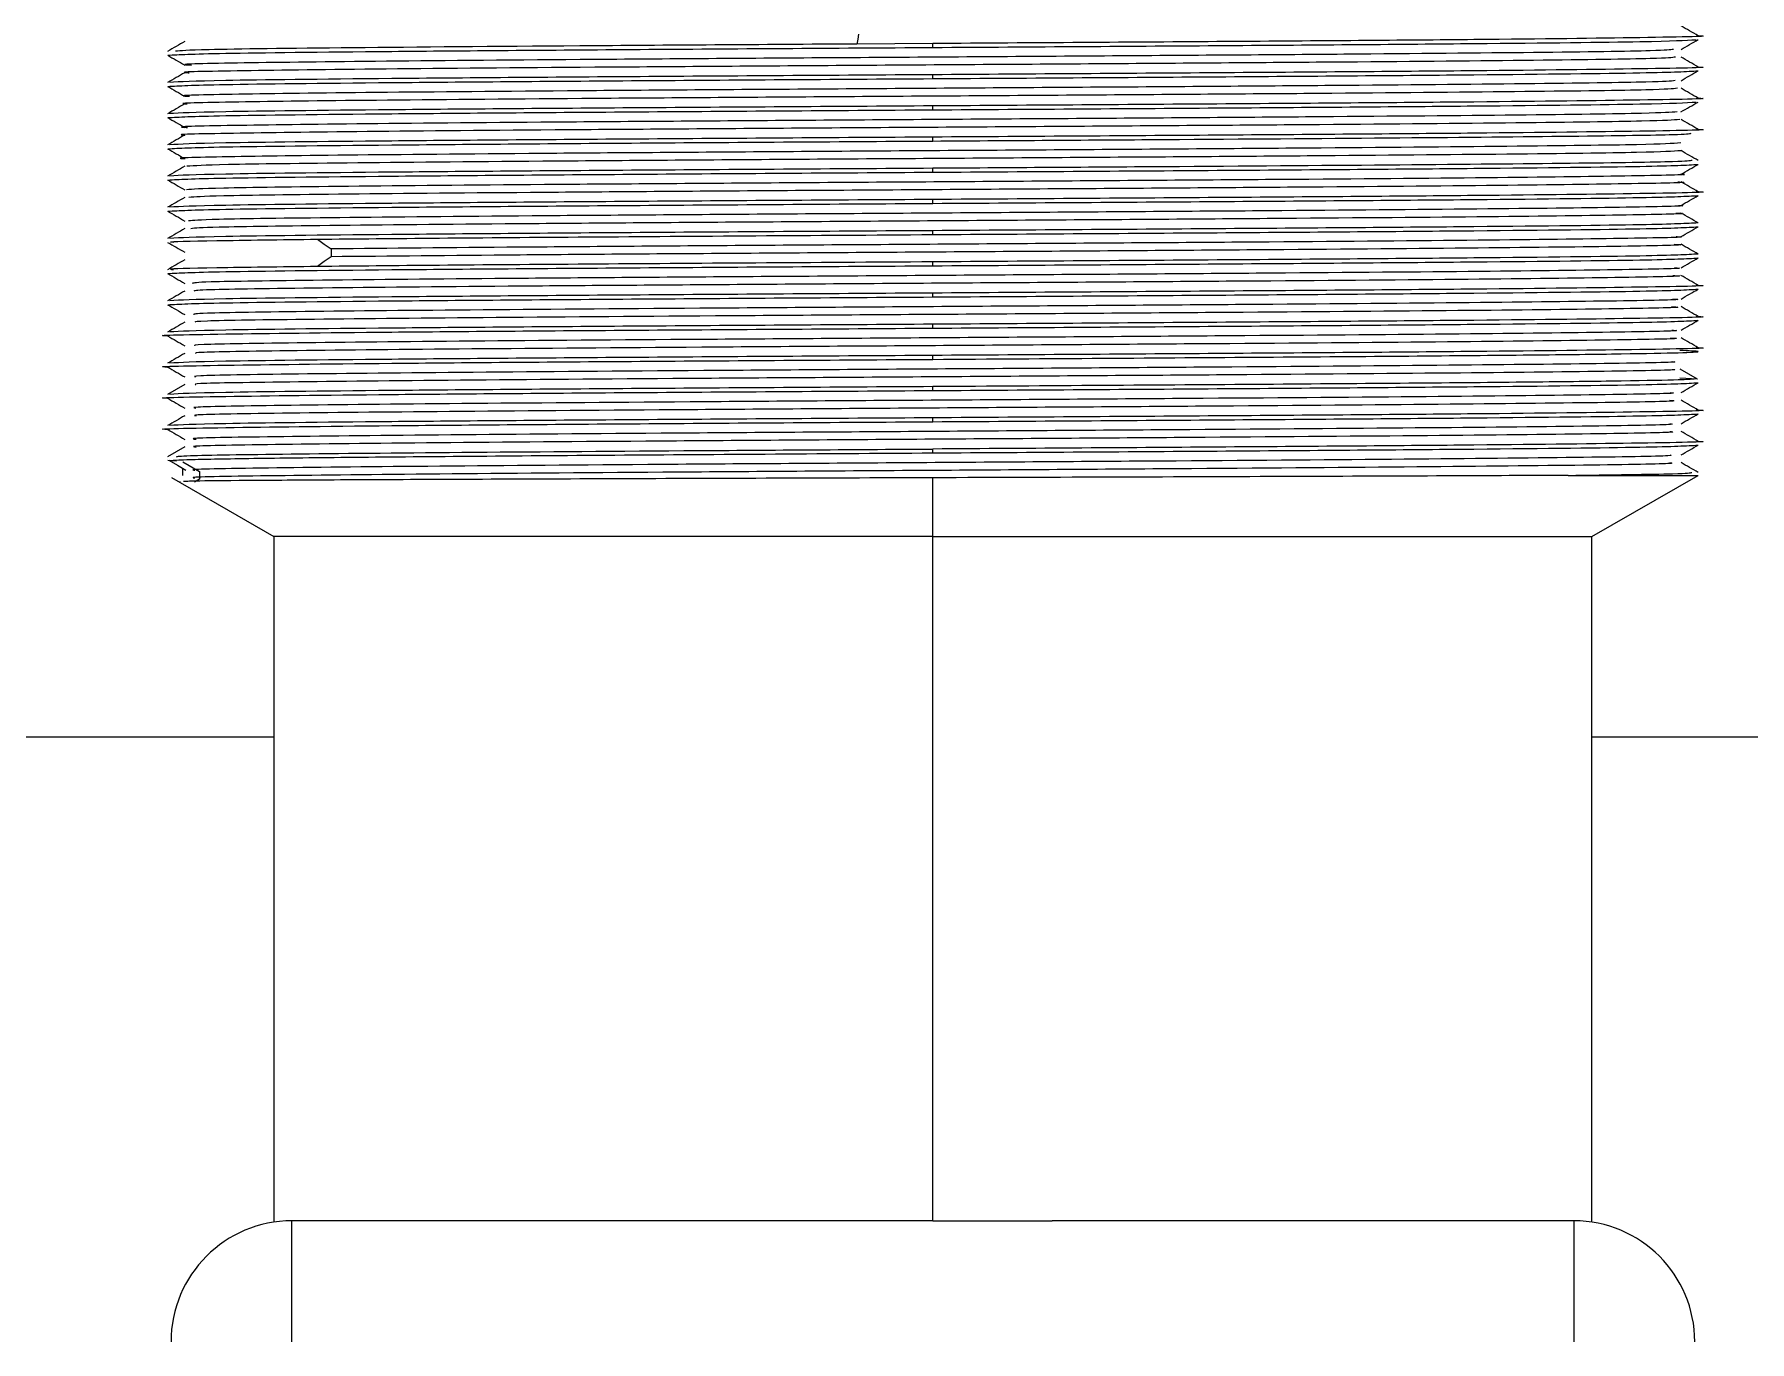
# Model space of a CAD drawing. Header units: millimetres. Extents: x 101 to 291, y 114 to 180.
# Drawn here: x 121.17 to 128.26, y 171.7 to 177.11 of the extents above; entities that cross this region are included whole.
import ezdxf

# ---------------------------------------------------------------- set-up
doc = ezdxf.new("R2010")
doc.units = ezdxf.units.MM

msp = doc.modelspace()

# ---------------------------------------------------------------- linework, layer by layer
at = {"color": 7, "linetype": 'Continuous', "lineweight": 25}
for p, q in [((124.8836, 177.069), (124.5696, 177.067)), ((124.8836, 177.0529), (124.8836, 177.069)), ((124.8836, 176.9239), (124.8836, 176.94)), ((124.8836, 176.7949), (124.8836, 176.811)), ((124.8836, 176.6659), (124.8836, 176.682)), ((124.8836, 176.5369), (124.8836, 176.553)), ((124.8836, 176.4079), (124.8836, 176.424)), ((124.8836, 176.2789), (124.8836, 176.295)), ((122.3953, 176.2194), (122.3953, 176.1871)), ((124.8836, 176.1499), (124.8836, 176.166)), ((124.8836, 176.0209), (124.8836, 176.037)), ((124.8836, 175.8919), (124.8836, 175.908)), ((124.8836, 175.7629), (124.8836, 175.779)), ((127.9718, 175.6867), (128.0454, 175.6822)), ((128.0442, 175.6809), (127.9734, 175.7218)), ((121.7906, 175.6585), (121.7197, 175.6176)), ((124.8836, 175.6339), (124.8836, 175.65)), ((124.8836, 175.5049), (124.8836, 175.521)), ((121.7904, 175.4005), (121.7196, 175.3596)), ((124.8836, 175.3759), (124.8836, 175.392)), ((121.7561, 175.3415), (121.7208, 175.3441)), ((121.7824, 175.3395), (121.8508, 175.2992)), ((121.735, 175.2745), (122.1586, 175.0299)), ((121.7658, 175.2572), (121.7723, 175.2569)), ((121.7824, 175.2831), (121.7824, 175.3119)), ((121.8508, 175.267), (121.8303, 175.2549)), ((121.8508, 175.2992), (121.8508, 175.267)), ((124.8836, 175.0299), (124.8836, 175.2731)), ((127.5096, 175.2831), (128.0472, 175.2831)), ((127.6086, 175.0299), (128.0472, 175.2831)), ((122.1586, 175.0299), (122.1586, 172.1942)), ((124.8836, 175.0299), (122.1586, 175.0299)), ((124.8836, 175.0299), (127.6086, 175.0299)), ((124.8836, 172.1999), (124.8836, 175.0299)), ((127.6086, 172.1942), (127.6086, 175.0299)), ((122.1586, 174.1999), (111.6086, 174.1999)), ((138.1586, 174.1999), (127.6086, 174.1999)), ((122.2336, 171.6999), (122.2336, 172.1999)), ((124.3904, 172.1999), (122.2336, 172.1999)), ((124.8836, 172.1999), (124.3904, 172.1999)), ((124.8836, 172.1999), (125.3768, 172.1999)), ((127.5336, 172.1999), (125.3768, 172.1999)), ((127.5336, 172.1999), (127.5336, 171.6999))]:
    msp.add_line(p, q, dxfattribs=at)
at = {"color": 7, "linetype": 'Continuous', "lineweight": 25, "flags": 128}
for points in [[(124.5765, 177.1072), (124.573, 177.0871), (124.5696, 177.0669)], [(122.3391, 176.2597), (122.3672, 176.2396), (122.3952, 176.2194)], [(122.3952, 176.1871), (122.3672, 176.1669), (122.3391, 176.1468)], [(121.7248, 175.3452), (121.7601, 175.3248), (121.7955, 175.3043)]]:
    msp.add_lwpolyline(points, dxfattribs=at)
at = {"color": 7, "linetype": 'Continuous', "lineweight": 25}
for centre, start, end in [((122.2336, 171.6999), 90, 180), ((127.5336, 171.6999), 0, 90)]:
    msp.add_arc(centre, 0.5, start, end, dxfattribs=at)
for points, knots in [([(128.0409, 177.1015), (128.043, 177.1014), (128.1273, 177.0986), (127.847, 177.0932), (127.1883, 177.0851), (126.1234, 177.0771), (125.2969, 177.0717), (124.8836, 177.069)], [0, 0, 0, 0, 0.006501, 0.254876, 0.503251, 0.751626, 1, 1, 1, 1]), ([(128.0478, 177.101), (128.0359, 177.1078), (128.0123, 177.1215), (127.9886, 177.1352), (127.9768, 177.142)], [0, 0, 0, 0, 0.499989, 1, 1, 1, 1]), ([(121.7905, 177.0775), (121.7787, 177.0707), (121.7551, 177.0571), (121.7316, 177.0435), (121.7198, 177.0367)], [0, 0, 0, 0, 0.499989, 1, 1, 1, 1]), ([(121.7201, 177.0206), (121.7677, 177.0233), (121.8628, 177.0287), (122.5943, 177.0367), (123.64, 177.0448), (124.4691, 177.0502), (124.8836, 177.0529)], [0, 0, 0, 0, 0.24995, 0.499966, 0.749983, 1, 1, 1, 1]), ([(124.5696, 177.067), (124.1744, 177.0644), (123.3839, 177.0591), (122.4362, 177.0513), (121.8242, 177.044), (121.7744, 177.0392), (121.7517, 177.037)], [0, 0, 0, 0, 0.260825, 0.521648, 0.782472, 1, 1, 1, 1]), ([(127.9459, 177.0446), (127.932, 177.0427), (127.9005, 177.0384), (127.4107, 177.0317), (126.62, 177.0245), (125.6074, 177.0173), (124.5094, 177.0101), (123.4584, 177.0029), (122.5716, 176.9957), (121.9987, 176.9886), (121.7462, 176.9833), (121.8084, 176.9805), (121.8179, 176.9801)], [0, 0, 0, 0, 0.088219, 0.199698, 0.311177, 0.422654, 0.534132, 0.64561, 0.757087, 0.868565, 0.980043, 1, 1, 1, 1]), ([(124.8836, 177.0529), (125.2982, 177.0556), (126.1274, 177.0609), (127.1725, 177.069), (127.8983, 177.077), (127.9928, 177.0823), (128.0393, 177.0849)], [0, 0, 0, 0, 0.252058, 0.504116, 0.756175, 1, 1, 1, 1]), ([(127.9767, 177.0443), (127.9885, 177.0511), (128.0121, 177.0648), (128.0357, 177.0784), (128.0475, 177.0852)], [0, 0, 0, 0, 0.500011, 1, 1, 1, 1]), ([(121.7199, 177.0207), (121.7317, 177.0139), (121.7552, 177.0003), (121.7788, 176.9867), (121.7906, 176.9799)], [0, 0, 0, 0, 0.5000114, 1, 1, 1, 1]), ([(127.9541, 177.0128), (127.9399, 177.0107), (127.909, 177.0063), (127.4117, 176.9994), (126.6198, 176.9922), (125.6075, 176.985), (124.5094, 176.9778), (123.4586, 176.9706), (122.5708, 176.9635), (122.0013, 176.9563), (121.7478, 176.9512), (121.8034, 176.9485), (121.809, 176.9483)], [0, 0, 0, 0, 0.095592, 0.207071, 0.31855, 0.430028, 0.541506, 0.652984, 0.764462, 0.87594, 0.987418, 1, 1, 1, 1]), ([(128.0409, 176.9725), (128.043, 176.9724), (128.1273, 176.9697), (127.847, 176.9642), (127.1883, 176.9561), (126.1234, 176.9481), (125.2969, 176.9427), (124.8836, 176.94)], [0, 0, 0, 0, 0.006493, 0.25487, 0.503247, 0.751623, 1, 1, 1, 1]), ([(124.8836, 176.9239), (125.2982, 176.9266), (126.1273, 176.9319), (127.1729, 176.94), (127.9045, 176.9481), (127.9996, 176.9534), (128.0471, 176.9561)], [0, 0, 0, 0, 0.250011, 0.500022, 0.750035, 1, 1, 1, 1]), ([(127.9767, 176.9154), (127.9885, 176.9222), (128.0121, 176.9358), (128.0357, 176.9494), (128.0474, 176.9562)], [0, 0, 0, 0, 0.499989, 1, 1, 1, 1]), ([(128.0475, 176.9721), (128.0357, 176.979), (128.0122, 176.9926), (127.9886, 177.0062), (127.9768, 177.013)], [0, 0, 0, 0, 0.500011, 1, 1, 1, 1]), ([(121.7906, 176.9485), (121.7788, 176.9417), (121.7552, 176.9281), (121.7316, 176.9145), (121.7198, 176.9077)], [0, 0, 0, 0, 0.499989, 1, 1, 1, 1]), ([(121.7198, 176.8917), (121.7316, 176.8849), (121.7552, 176.8713), (121.7787, 176.8576), (121.7905, 176.8508)], [0, 0, 0, 0, 0.500011, 1, 1, 1, 1]), ([(121.7201, 176.8916), (121.7677, 176.8943), (121.8628, 176.8997), (122.5943, 176.9078), (123.64, 176.9158), (124.4691, 176.9212), (124.8836, 176.9239)], [0, 0, 0, 0, 0.24995, 0.499966, 0.749983, 1, 1, 1, 1]), ([(124.8836, 176.94), (124.469, 176.9373), (123.6399, 176.9319), (122.5947, 176.9239), (121.8681, 176.9159), (121.7734, 176.9106), (121.7268, 176.908)], [0, 0, 0, 0, 0.251766, 0.503533, 0.755299, 1, 1, 1, 1]), ([(127.9625, 176.8838), (127.9417, 176.8816), (127.898, 176.877), (127.3758, 176.87), (126.5686, 176.8628), (125.5483, 176.8556), (124.449, 176.8484), (123.4047, 176.8413), (122.529, 176.8341), (121.9803, 176.8269), (121.7399, 176.8219), (121.7973, 176.8194), (121.8005, 176.8193)], [0, 0, 0, 0, 0.101946, 0.213388, 0.324829, 0.436271, 0.547711, 0.659151, 0.77059, 0.882028, 0.993466, 1, 1, 1, 1]), ([(127.953, 176.9156), (127.9329, 176.9135), (127.8891, 176.9091), (127.3749, 176.9023), (126.5688, 176.8951), (125.5482, 176.8879), (124.449, 176.8807), (123.4045, 176.8735), (122.5299, 176.8663), (121.9775, 176.8592), (121.739, 176.8541), (121.8036, 176.8514), (121.8107, 176.8511)], [0, 0, 0, 0, 0.094568, 0.20601, 0.317452, 0.428894, 0.540336, 0.651776, 0.763216, 0.874655, 0.986093, 1, 1, 1, 1]), ([(128.0475, 176.8432), (128.0357, 176.85), (128.0121, 176.8636), (127.9886, 176.8772), (127.9768, 176.884)], [0, 0, 0, 0, 0.500011, 1, 1, 1, 1]), ([(121.7905, 176.8195), (121.7787, 176.8127), (121.7551, 176.7991), (121.7316, 176.7855), (121.7198, 176.7787)], [0, 0, 0, 0, 0.5, 1, 1, 1, 1]), ([(124.8836, 176.811), (124.469, 176.8083), (123.6399, 176.8029), (122.5947, 176.7949), (121.8679, 176.7869), (121.7733, 176.7816), (121.7266, 176.779)], [0, 0, 0, 0, 0.251719, 0.503438, 0.755157, 1, 1, 1, 1]), ([(128.0404, 176.8435), (128.0427, 176.8434), (128.1274, 176.8406), (127.8471, 176.8352), (127.1883, 176.8271), (126.1234, 176.8191), (125.2969, 176.8137), (124.8836, 176.811)], [0, 0, 0, 0, 0.006993, 0.255245, 0.503497, 0.751748, 1, 1, 1, 1]), ([(124.8836, 176.7949), (125.2982, 176.7976), (126.1274, 176.8029), (127.1725, 176.811), (127.8988, 176.819), (127.9934, 176.8243), (128.04, 176.8269)], [0, 0, 0, 0, 0.251874, 0.503747, 0.755622, 1, 1, 1, 1]), ([(127.9766, 176.7864), (127.9884, 176.7932), (128.012, 176.8068), (128.0356, 176.8204), (128.0474, 176.8272)], [0, 0, 0, 0, 0.499989, 1, 1, 1, 1]), ([(121.7197, 176.7627), (121.7315, 176.7559), (121.7551, 176.7423), (121.7787, 176.7287), (121.7905, 176.7219)], [0, 0, 0, 0, 0.500011, 1, 1, 1, 1]), ([(121.7201, 176.7626), (121.7677, 176.7653), (121.8628, 176.7707), (122.5943, 176.7788), (123.64, 176.7868), (124.4691, 176.7922), (124.8836, 176.7949)], [0, 0, 0, 0, 0.24995, 0.499966, 0.749983, 1, 1, 1, 1]), ([(127.9718, 176.7548), (127.9436, 176.7525), (127.8864, 176.7477), (127.3387, 176.7406), (126.5166, 176.7334), (125.4888, 176.7262), (124.3888, 176.7191), (123.3515, 176.7119), (122.4881, 176.7047), (121.9607, 176.6973), (121.7325, 176.6931), (121.7903, 176.6903), (121.7905, 176.6903)], [0, 0, 0, 0, 0.1082142, 0.2196538, 0.3310942, 0.4425356, 0.5539776, 0.6654199, 0.7768629, 0.8883064, 0.9997501, 1, 1, 1, 1]), ([(127.9609, 176.7866), (127.9339, 176.7844), (127.877, 176.7799), (127.3379, 176.7729), (126.5168, 176.7657), (125.4887, 176.7585), (124.3889, 176.7513), (123.3513, 176.7441), (122.489, 176.737), (121.9577, 176.7298), (121.732, 176.7248), (121.7978, 176.7223), (121.802, 176.7221)], [0, 0, 0, 0, 0.100849, 0.212293, 0.323738, 0.435184, 0.54663, 0.658077, 0.769525, 0.880973, 0.992421, 1, 1, 1, 1]), ([(128.0474, 176.7142), (128.0356, 176.721), (128.012, 176.7346), (127.9884, 176.7482), (127.9767, 176.755)], [0, 0, 0, 0, 0.499989, 1, 1, 1, 1]), ([(121.7904, 176.6905), (121.7786, 176.6837), (121.7551, 176.6701), (121.7315, 176.6565), (121.7197, 176.6497)], [0, 0, 0, 0, 0.500011, 1, 1, 1, 1]), ([(124.8836, 176.682), (124.469, 176.6793), (123.6399, 176.6739), (122.5947, 176.6659), (121.8683, 176.6579), (121.7736, 176.6526), (121.727, 176.65)], [0, 0, 0, 0, 0.251828, 0.503656, 0.755483, 1, 1, 1, 1]), ([(128.0401, 176.7145), (128.0425, 176.7144), (128.1273, 176.7116), (127.8472, 176.7062), (127.1882, 176.6981), (126.1234, 176.6901), (125.2969, 176.6847), (124.8836, 176.682)], [0, 0, 0, 0, 0.007292, 0.255469, 0.503647, 0.751823, 1, 1, 1, 1]), ([(124.8836, 176.6659), (125.2294, 176.6681), (125.921, 176.6726), (126.8503, 176.6793), (127.5595, 176.6861), (127.9892, 176.6923), (128.0098, 176.6964), (128.0189, 176.6981)], [0, 0, 0, 0, 0.20883, 0.417661, 0.626492, 0.835323, 1, 1, 1, 1]), ([(121.7196, 176.6338), (121.7314, 176.627), (121.7551, 176.6133), (121.7787, 176.5997), (121.7905, 176.5929)], [0, 0, 0, 0, 0.499961, 1, 1, 1, 1]), ([(121.7201, 176.6336), (121.7677, 176.6363), (121.8628, 176.6417), (122.5943, 176.6497), (123.64, 176.6578), (124.4691, 176.6632), (124.8836, 176.6659)], [0, 0, 0, 0, 0.24995, 0.499966, 0.749983, 1, 1, 1, 1]), ([(127.9757, 176.6578), (127.9402, 176.6554), (127.8691, 176.6507), (127.3003, 176.6435), (126.4641, 176.6363), (125.429, 176.6291), (124.3288, 176.6219), (123.2985, 176.6147), (122.4489, 176.6076), (121.9392, 176.6004), (121.7254, 176.5955), (121.7917, 176.5931), (121.7926, 176.5931)], [0, 0, 0, 0, 0.110067, 0.221125, 0.332183, 0.443241, 0.554299, 0.665357, 0.776414, 0.88747, 0.998526, 1, 1, 1, 1]), ([(127.9774, 176.6256), (127.9417, 176.6232), (127.8705, 176.6184), (127.3005, 176.6112), (126.4642, 176.604), (125.4287, 176.5968), (124.3296, 176.5897), (123.2951, 176.5825), (122.4616, 176.5753), (121.9007, 176.5682), (121.832, 176.5635), (121.7985, 176.5612)], [0, 0, 0, 0, 0.111696, 0.223393, 0.335091, 0.446788, 0.558485, 0.670181, 0.781877, 0.893572, 1, 1, 1, 1]), ([(128.0477, 176.5851), (128.0359, 176.5919), (128.0122, 176.6055), (127.9886, 176.6192), (127.9768, 176.626)], [0, 0, 0, 0, 0.5, 1, 1, 1, 1]), ([(121.7905, 176.5615), (121.7787, 176.5547), (121.7551, 176.541), (121.7314, 176.5274), (121.7196, 176.5206)], [0, 0, 0, 0, 0.5, 1, 1, 1, 1]), ([(121.7201, 176.5046), (121.7677, 176.5073), (121.8628, 176.5127), (122.5943, 176.5207), (123.64, 176.5288), (124.4691, 176.5342), (124.8836, 176.5369)], [0, 0, 0, 0, 0.24995, 0.499966, 0.749983, 1, 1, 1, 1]), ([(124.8836, 176.553), (124.469, 176.5503), (123.6399, 176.5449), (122.5947, 176.5369), (121.8682, 176.5289), (121.7736, 176.5236), (121.727, 176.521)], [0, 0, 0, 0, 0.251814, 0.503629, 0.755443, 1, 1, 1, 1]), ([(127.975, 176.5286), (127.9756, 176.5285), (128.0336, 176.5262), (127.8035, 176.5213), (127.2731, 176.5141), (126.4079, 176.5069), (125.3696, 176.4997), (124.2697, 176.4925), (123.243, 176.4854), (122.423, 176.4782), (121.8793, 176.4711), (121.8241, 176.4664), (121.7971, 176.4641)], [0, 0, 0, 0, 0.001175, 0.112632, 0.22409, 0.335548, 0.447007, 0.558467, 0.669927, 0.781388, 0.892849, 1, 1, 1, 1]), ([(128.0224, 176.5855), (128.0133, 176.5836), (127.9932, 176.5795), (127.56, 176.5732), (126.8502, 176.5665), (125.921, 176.5597), (125.2294, 176.5552), (124.8836, 176.553)], [0, 0, 0, 0, 0.170899, 0.378174, 0.58545, 0.792725, 1, 1, 1, 1]), ([(124.8836, 176.5369), (125.2982, 176.5396), (126.1273, 176.5449), (127.1729, 176.553), (127.9045, 176.5611), (127.9996, 176.5664), (128.0471, 176.5691)], [0, 0, 0, 0, 0.250011, 0.500022, 0.750035, 1, 1, 1, 1]), ([(127.9767, 176.5284), (127.9885, 176.5352), (128.0121, 176.5488), (128.0358, 176.5625), (128.0476, 176.5693)], [0, 0, 0, 0, 0.5, 1, 1, 1, 1]), ([(121.7195, 176.5048), (121.7313, 176.498), (121.755, 176.4843), (121.7786, 176.4707), (121.7904, 176.4639)], [0, 0, 0, 0, 0.5, 1, 1, 1, 1]), ([(127.9638, 176.4968), (127.9685, 176.4966), (128.0341, 176.494), (127.8067, 176.489), (127.2723, 176.4818), (126.4082, 176.4746), (125.3695, 176.4674), (124.2698, 176.4603), (123.2427, 176.4531), (122.4238, 176.4459), (121.8886, 176.4389), (121.8336, 176.4344), (121.8077, 176.4323)], [0, 0, 0, 0, 0.008542, 0.12, 0.231459, 0.342918, 0.454378, 0.565839, 0.6773, 0.788762, 0.900225, 1, 1, 1, 1]), ([(128.0398, 176.4565), (128.0423, 176.4564), (128.1273, 176.4537), (127.8473, 176.4482), (127.1882, 176.4401), (126.1234, 176.4321), (125.2969, 176.4267), (124.8836, 176.424)], [0, 0, 0, 0, 0.007608, 0.255706, 0.503805, 0.751902, 1, 1, 1, 1]), ([(128.0476, 176.4561), (128.0357, 176.4629), (128.0121, 176.4765), (127.9885, 176.4902), (127.9767, 176.497)], [0, 0, 0, 0, 0.5, 1, 1, 1, 1]), ([(121.7905, 176.4325), (121.7787, 176.4257), (121.755, 176.4121), (121.7314, 176.3984), (121.7196, 176.3916)], [0, 0, 0, 0, 0.5000394, 1, 1, 1, 1]), ([(121.7201, 176.3756), (121.7677, 176.3783), (121.8628, 176.3837), (122.5943, 176.3917), (123.64, 176.3998), (124.4691, 176.4052), (124.8836, 176.4079)], [0, 0, 0, 0, 0.24995, 0.499966, 0.749983, 1, 1, 1, 1]), ([(124.8836, 176.424), (124.469, 176.4213), (123.6399, 176.4159), (122.5947, 176.4079), (121.8687, 176.3999), (121.7741, 176.3946), (121.7276, 176.392)], [0, 0, 0, 0, 0.251972, 0.503944, 0.755916, 1, 1, 1, 1]), ([(127.9656, 176.3996), (127.9691, 176.3994), (128.0261, 176.3969), (127.7837, 176.3919), (127.232, 176.3847), (126.3545, 176.3775), (125.3094, 176.3703), (124.2102, 176.3631), (123.1912, 176.356), (122.3863, 176.3488), (121.8678, 176.3418), (121.8261, 176.3372), (121.8063, 176.3351)], [0, 0, 0, 0, 0.007224, 0.118703, 0.230183, 0.341661, 0.453139, 0.564617, 0.676095, 0.787572, 0.89905, 1, 1, 1, 1]), ([(124.8836, 176.4079), (125.2982, 176.4106), (126.1273, 176.4159), (127.1729, 176.424), (127.9045, 176.4321), (127.9996, 176.4374), (128.0471, 176.4401)], [0, 0, 0, 0, 0.250011, 0.500022, 0.750035, 1, 1, 1, 1]), ([(127.9767, 176.3994), (127.9885, 176.4062), (128.0121, 176.4198), (128.0358, 176.4335), (128.0476, 176.4403)], [0, 0, 0, 0, 0.5, 1, 1, 1, 1]), ([(121.7196, 176.3758), (121.7314, 176.369), (121.7551, 176.3554), (121.7787, 176.3417), (121.7905, 176.3349)], [0, 0, 0, 0, 0.5, 1, 1, 1, 1]), ([(127.9557, 176.3677), (127.9632, 176.3674), (128.0272, 176.3647), (127.7866, 176.3596), (127.2313, 176.3524), (126.3548, 176.3452), (125.3093, 176.3381), (124.2103, 176.3309), (123.1909, 176.3237), (122.3871, 176.3165), (121.8766, 176.3097), (121.8347, 176.3053), (121.8155, 176.3033)], [0, 0, 0, 0, 0.014603, 0.126082, 0.237561, 0.34904, 0.460517, 0.571995, 0.683473, 0.79495, 0.906427, 1, 1, 1, 1]), ([(128.0471, 176.3272), (127.9996, 176.3246), (127.9045, 176.3192), (127.1729, 176.3111), (126.1273, 176.3031), (125.2982, 176.2977), (124.8836, 176.295)], [0, 0, 0, 0, 0.249949, 0.499967, 0.749983, 1, 1, 1, 1]), ([(128.0476, 176.3271), (128.0357, 176.3339), (128.0121, 176.3475), (127.9885, 176.3612), (127.9766, 176.368)], [0, 0, 0, 0, 0.500039, 1, 1, 1, 1]), ([(121.7195, 176.2468), (121.7313, 176.24), (121.7549, 176.2264), (121.7786, 176.2127), (121.7904, 176.2059)], [0, 0, 0, 0, 0.5, 1, 1, 1, 1]), ([(121.7905, 176.3035), (121.7787, 176.2967), (121.7551, 176.2831), (121.7315, 176.2694), (121.7196, 176.2626)], [0, 0, 0, 0, 0.5, 1, 1, 1, 1]), ([(124.8836, 176.295), (124.469, 176.2923), (123.6399, 176.2869), (122.5947, 176.2789), (121.8688, 176.2709), (121.7742, 176.2656), (121.7277, 176.263)], [0, 0, 0, 0, 0.252007, 0.504015, 0.756022, 1, 1, 1, 1]), ([(121.7455, 176.2466), (121.7384, 176.2472), (121.7079, 176.2497), (121.8866, 176.254), (122.1882, 176.2578), (122.3391, 176.2597)], [0, 0, 0, 0, 0.132447, 0.566223, 1, 1, 1, 1]), ([(122.3391, 176.2597), (122.4989, 176.2613), (122.8185, 176.2645), (123.4472, 176.2693), (124.1441, 176.2741), (124.6371, 176.2773), (124.8836, 176.2789)], [0, 0, 0, 0, 0.249999, 0.499999, 0.75, 1, 1, 1, 1]), ([(127.9569, 176.2706), (127.963, 176.2703), (128.0184, 176.2676), (127.7629, 176.2625), (127.1902, 176.2553), (126.3009, 176.2481), (125.2481, 176.2409), (124.1542, 176.2338), (123.1278, 176.2266), (122.6395, 176.2218), (122.3953, 176.2194)], [0, 0, 0, 0, 0.0171538, 0.1575616, 0.2979691, 0.4383769, 0.5787837, 0.7191903, 0.8595955, 1, 1, 1, 1]), ([(124.8836, 176.2789), (125.2982, 176.2816), (126.1273, 176.2869), (127.1729, 176.295), (127.9045, 176.3031), (127.9996, 176.3084), (128.0471, 176.3111)], [0, 0, 0, 0, 0.250011, 0.500022, 0.750035, 1, 1, 1, 1]), ([(127.9768, 176.2704), (127.9886, 176.2772), (128.0123, 176.2909), (128.0359, 176.3045), (128.0477, 176.3113)], [0, 0, 0, 0, 0.499961, 1, 1, 1, 1]), ([(121.7905, 176.1745), (121.7787, 176.1677), (121.755, 176.1541), (121.7314, 176.1404), (121.7196, 176.1336)], [0, 0, 0, 0, 0.500039, 1, 1, 1, 1]), ([(127.9484, 176.2388), (127.9582, 176.2383), (128.0202, 176.2355), (127.7655, 176.2302), (127.1895, 176.223), (126.3012, 176.2158), (125.2481, 176.2087), (124.1542, 176.2015), (123.1278, 176.1943), (122.6394, 176.1895), (122.3952, 176.1871)], [0, 0, 0, 0, 0.0262041, 0.1653188, 0.3044337, 0.4435484, 0.5826618, 0.7217749, 0.8608877, 1, 1, 1, 1]), ([(128.0471, 176.1982), (127.9996, 176.1956), (127.9045, 176.1902), (127.1729, 176.1821), (126.1273, 176.1741), (125.2982, 176.1687), (124.8836, 176.166)], [0, 0, 0, 0, 0.249949, 0.499967, 0.749983, 1, 1, 1, 1]), ([(124.8836, 176.1499), (125.2982, 176.1526), (126.1273, 176.1579), (127.1729, 176.166), (127.9045, 176.1741), (127.9996, 176.1794), (128.0471, 176.1821)], [0, 0, 0, 0, 0.250011, 0.500022, 0.750035, 1, 1, 1, 1]), ([(128.0476, 176.1981), (128.0358, 176.2049), (128.0122, 176.2186), (127.9885, 176.2322), (127.9767, 176.239)], [0, 0, 0, 0, 0.5, 1, 1, 1, 1]), ([(127.9767, 176.1414), (127.9885, 176.1482), (128.0121, 176.1618), (128.0358, 176.1755), (128.0476, 176.1823)], [0, 0, 0, 0, 0.499949, 1, 1, 1, 1]), ([(121.7196, 176.1178), (121.7314, 176.111), (121.755, 176.0974), (121.7787, 176.0837), (121.7905, 176.0769)], [0, 0, 0, 0, 0.499972, 1, 1, 1, 1]), ([(121.7201, 176.1176), (121.7677, 176.1203), (121.8628, 176.1257), (122.5943, 176.1338), (123.64, 176.1418), (124.4691, 176.1472), (124.8836, 176.1499)], [0, 0, 0, 0, 0.24995, 0.499966, 0.749983, 1, 1, 1, 1]), ([(122.3391, 176.1468), (122.1885, 176.1449), (121.8873, 176.1411), (121.7092, 176.1369), (121.7377, 176.1345), (121.7436, 176.134)], [0, 0, 0, 0, 0.441708, 0.883415, 1, 1, 1, 1]), ([(127.9497, 176.1416), (127.9576, 176.1411), (128.0103, 176.1383), (127.7404, 176.1331), (127.1475, 176.1259), (126.2462, 176.1187), (125.1884, 176.1115), (124.092, 176.1044), (123.0893, 176.0972), (122.3155, 176.09), (121.8457, 176.0833), (121.8286, 176.079), (121.8211, 176.0771)], [0, 0, 0, 0, 0.019677, 0.131152, 0.242627, 0.3541, 0.465573, 0.577046, 0.688518, 0.79999, 0.911461, 1, 1, 1, 1]), ([(127.9425, 176.1098), (127.954, 176.1092), (128.0127, 176.1062), (127.7428, 176.1008), (127.1469, 176.0936), (126.2464, 176.0864), (125.1883, 176.0793), (124.0921, 176.0721), (123.089, 176.0649), (122.3164, 176.0577), (121.8535, 176.0512), (121.8352, 176.047), (121.8275, 176.0453)], [0, 0, 0, 0, 0.027058, 0.138532, 0.250006, 0.361479, 0.472951, 0.584423, 0.695894, 0.807365, 0.918836, 1, 1, 1, 1]), ([(124.8836, 176.166), (124.6371, 176.1644), (124.1441, 176.1612), (123.4472, 176.1564), (122.8185, 176.1516), (122.4989, 176.1484), (122.3391, 176.1468)], [0, 0, 0, 0, 0.25, 0.500001, 0.750001, 1, 1, 1, 1]), ([(128.0475, 176.0691), (128.0357, 176.0759), (128.0121, 176.0895), (127.9884, 176.1032), (127.9766, 176.11)], [0, 0, 0, 0, 0.500039, 1, 1, 1, 1]), ([(121.7905, 176.0455), (121.7787, 176.0387), (121.7551, 176.0251), (121.7314, 176.0114), (121.7196, 176.0046)], [0, 0, 0, 0, 0.500028, 1, 1, 1, 1]), ([(124.8836, 176.037), (124.469, 176.0343), (123.6399, 176.0289), (122.5947, 176.0209), (121.8689, 176.0129), (121.7743, 176.0076), (121.7278, 176.005)], [0, 0, 0, 0, 0.252025, 0.504052, 0.756077, 1, 1, 1, 1]), ([(128.0397, 176.0695), (128.0423, 176.0694), (128.1273, 176.0667), (127.8473, 176.0612), (127.1882, 176.0531), (126.1234, 176.0451), (125.2969, 176.0397), (124.8836, 176.037)], [0, 0, 0, 0, 0.007666, 0.255749, 0.503834, 0.751917, 1, 1, 1, 1]), ([(124.8836, 176.0209), (125.2982, 176.0236), (126.1273, 176.0289), (127.1729, 176.037), (127.9045, 176.0451), (127.9996, 176.0504), (128.0471, 176.0531)], [0, 0, 0, 0, 0.250011, 0.500022, 0.750035, 1, 1, 1, 1]), ([(127.9768, 176.0124), (127.9886, 176.0192), (128.0123, 176.0329), (128.0359, 176.0465), (128.0477, 176.0533)], [0, 0, 0, 0, 0.5, 1, 1, 1, 1]), ([(121.7196, 175.9888), (121.7315, 175.982), (121.7551, 175.9683), (121.7787, 175.9547), (121.7906, 175.9479)], [0, 0, 0, 0, 0.5, 1, 1, 1, 1]), ([(121.7201, 175.9886), (121.7677, 175.9913), (121.8628, 175.9967), (122.5943, 176.0047), (123.64, 176.0128), (124.4691, 176.0182), (124.8836, 176.0209)], [0, 0, 0, 0, 0.24995, 0.499966, 0.749983, 1, 1, 1, 1]), ([(127.9433, 176.0126), (127.9527, 176.012), (128.0022, 176.0091), (127.717, 176.0037), (127.1041, 175.9965), (126.1913, 175.9893), (125.1278, 175.9821), (124.0333, 175.975), (123.0393, 175.9678), (122.2815, 175.9606), (121.8349, 175.954), (121.829, 175.9498), (121.8265, 175.9481)], [0, 0, 0, 0, 0.026122, 0.137553, 0.248984, 0.360415, 0.471847, 0.583278, 0.694709, 0.806139, 0.917568, 1, 1, 1, 1]), ([(127.9375, 175.9808), (127.9502, 175.9801), (128.0052, 175.9769), (127.7191, 175.9714), (127.1036, 175.9642), (126.1915, 175.9571), (125.1277, 175.9499), (124.0334, 175.9427), (123.039, 175.9355), (122.2825, 175.9283), (121.8422, 175.9219), (121.8346, 175.9179), (121.8316, 175.9163)], [0, 0, 0, 0, 0.033477, 0.144905, 0.256334, 0.367763, 0.479193, 0.590621, 0.70205, 0.813478, 0.924905, 1, 1, 1, 1]), ([(128.0476, 175.9401), (128.0358, 175.9469), (128.0121, 175.9606), (127.9885, 175.9742), (127.9767, 175.981)], [0, 0, 0, 0, 0.4999999, 1, 1, 1, 1]), ([(121.7262, 175.8594), (121.7241, 175.8595), (121.6399, 175.8623), (121.9203, 175.8677), (122.5789, 175.8757), (123.6438, 175.8838), (124.4704, 175.8892), (124.8836, 175.8919)], [0, 0, 0, 0, 0.006356, 0.254767, 0.503178, 0.751589, 1, 1, 1, 1]), ([(121.7906, 175.9165), (121.7788, 175.9097), (121.7552, 175.8961), (121.7315, 175.8824), (121.7197, 175.8756)], [0, 0, 0, 0, 0.500039, 1, 1, 1, 1]), ([(124.8836, 175.908), (124.469, 175.9053), (123.6399, 175.8999), (122.5947, 175.8919), (121.8686, 175.8839), (121.774, 175.8786), (121.7275, 175.876)], [0, 0, 0, 0, 0.251947, 0.503895, 0.755842, 1, 1, 1, 1]), ([(128.0393, 175.9405), (128.042, 175.9404), (128.1273, 175.9376), (127.8474, 175.9322), (127.1882, 175.9241), (126.1234, 175.9161), (125.2969, 175.9107), (124.8836, 175.908)], [0, 0, 0, 0, 0.008147, 0.25611, 0.504074, 0.752037, 1, 1, 1, 1]), ([(124.8836, 175.8919), (125.2982, 175.8946), (126.1273, 175.8999), (127.1729, 175.908), (127.9045, 175.9161), (127.9996, 175.9214), (128.0471, 175.9241)], [0, 0, 0, 0, 0.250011, 0.500022, 0.750035, 1, 1, 1, 1]), ([(127.9768, 175.8834), (127.9886, 175.8902), (128.0123, 175.9039), (128.0359, 175.9175), (128.0477, 175.9243)], [0, 0, 0, 0, 0.500039, 1, 1, 1, 1]), ([(121.7196, 175.8598), (121.7314, 175.853), (121.755, 175.8394), (121.7786, 175.8257), (121.7905, 175.8189)], [0, 0, 0, 0, 0.499949, 1, 1, 1, 1]), ([(127.9382, 175.8836), (127.9483, 175.8829), (127.9935, 175.8798), (127.692, 175.8743), (127.0598, 175.8671), (126.1358, 175.8599), (125.0671, 175.8528), (123.975, 175.8456), (122.99, 175.8384), (122.2487, 175.8312), (121.8249, 175.8248), (121.8293, 175.8207), (121.831, 175.8191)], [0, 0, 0, 0, 0.032269, 0.143726, 0.255182, 0.36664, 0.478098, 0.589556, 0.701016, 0.812476, 0.923936, 1, 1, 1, 1]), ([(127.9338, 175.8518), (127.9469, 175.8509), (127.9972, 175.8477), (127.6939, 175.842), (127.0593, 175.8348), (126.136, 175.8277), (125.067, 175.8205), (123.9751, 175.8133), (122.9897, 175.8061), (122.2498, 175.7989), (121.8317, 175.7926), (121.8339, 175.7888), (121.8347, 175.7873)], [0, 0, 0, 0, 0.039578, 0.151032, 0.262486, 0.373941, 0.485396, 0.596853, 0.70831, 0.819768, 0.931226, 1, 1, 1, 1]), ([(128.0476, 175.8111), (128.0358, 175.8179), (128.0122, 175.8316), (127.9886, 175.8452), (127.9767, 175.852)], [0, 0, 0, 0, 0.500028, 1, 1, 1, 1]), ([(121.7267, 175.7304), (121.7244, 175.7305), (121.6399, 175.7333), (121.9202, 175.7387), (122.579, 175.7467), (123.6438, 175.7548), (124.4704, 175.7602), (124.8836, 175.7629)], [0, 0, 0, 0, 0.006836, 0.255127, 0.503418, 0.751709, 1, 1, 1, 1]), ([(121.7906, 175.7875), (121.7788, 175.7807), (121.7551, 175.7671), (121.7315, 175.7534), (121.7197, 175.7466)], [0, 0, 0, 0, 0.500011, 1, 1, 1, 1]), ([(124.8836, 175.779), (124.469, 175.7763), (123.6399, 175.7709), (122.5947, 175.7629), (121.8689, 175.7549), (121.7743, 175.7496), (121.7278, 175.747)], [0, 0, 0, 0, 0.252028, 0.504057, 0.756084, 1, 1, 1, 1]), ([(127.9403, 175.7537), (127.946, 175.7532), (127.9773, 175.7502), (127.6621, 175.7449), (127.0159, 175.7377), (126.0796, 175.7305), (125.0063, 175.7234), (123.9169, 175.7162), (122.9414, 175.709), (122.2168, 175.7018), (121.8148, 175.6955), (121.8288, 175.6916), (121.8342, 175.6901)], [0, 0, 0, 0, 0.024759, 0.137776, 0.250793, 0.363812, 0.476831, 0.58985, 0.702869, 0.815888, 0.928906, 1, 1, 1, 1]), ([(128.0395, 175.8115), (128.0421, 175.8114), (128.1273, 175.8086), (127.8474, 175.8032), (127.1882, 175.7951), (126.1234, 175.7871), (125.2969, 175.7817), (124.8836, 175.779)], [0, 0, 0, 0, 0.007958, 0.255969, 0.50398, 0.75199, 1, 1, 1, 1]), ([(124.8836, 175.7629), (125.1195, 175.7644), (125.5913, 175.7675), (126.2636, 175.7721), (126.8673, 175.7767), (127.3719, 175.7812), (127.7533, 175.7858), (127.9888, 175.7904), (128.0806, 175.795), (128.0081, 175.7981), (127.9718, 175.7996)], [0, 0, 0, 0, 0.124999, 0.249999, 0.374999, 0.5, 0.624999, 0.75, 0.875, 1, 1, 1, 1]), ([(121.7197, 175.7308), (121.7315, 175.724), (121.7551, 175.7103), (121.7788, 175.6967), (121.7906, 175.6899)], [0, 0, 0, 0, 0.500011, 1, 1, 1, 1]), ([(127.9396, 175.7215), (127.9458, 175.721), (127.9783, 175.718), (127.6627, 175.7126), (127.0158, 175.7055), (126.0797, 175.6983), (125.0063, 175.6911), (123.917, 175.6839), (122.941, 175.6767), (122.2179, 175.6695), (121.821, 175.6634), (121.8324, 175.6596), (121.8365, 175.6583)], [0, 0, 0, 0, 0.026726, 0.140369, 0.254014, 0.367658, 0.481304, 0.59495, 0.708596, 0.822241, 0.935886, 1, 1, 1, 1]), ([(128.0312, 175.6813), (128.017, 175.68), (127.9853, 175.6773), (127.7499, 175.673), (127.3728, 175.6684), (126.867, 175.6638), (126.2637, 175.6592), (125.5912, 175.6546), (125.1195, 175.6515), (124.8836, 175.65)], [0, 0, 0, 0, 0.118389, 0.265325, 0.412259, 0.559195, 0.706131, 0.853065, 1, 1, 1, 1]), ([(121.7264, 175.6014), (121.7242, 175.6015), (121.6398, 175.6042), (121.9203, 175.6097), (122.5789, 175.6177), (123.6438, 175.6258), (124.4704, 175.6312), (124.8836, 175.6339)], [0, 0, 0, 0, 0.006566, 0.254924, 0.503283, 0.751642, 1, 1, 1, 1]), ([(124.8836, 175.65), (124.469, 175.6473), (123.6399, 175.6419), (122.5947, 175.6339), (121.8684, 175.6259), (121.7738, 175.6206), (121.7272, 175.618)], [0, 0, 0, 0, 0.251876, 0.503752, 0.755628, 1, 1, 1, 1]), ([(127.9317, 175.6256), (127.9414, 175.6246), (127.9756, 175.6213), (127.6386, 175.6155), (126.9691, 175.6083), (126.0235, 175.6012), (124.9454, 175.594), (123.8594, 175.5868), (122.8935, 175.5796), (122.1861, 175.5724), (121.8055, 175.5662), (121.8281, 175.5625), (121.8364, 175.5611)], [0, 0, 0, 0, 0.0445, 0.155961, 0.267422, 0.378884, 0.490345, 0.601808, 0.713271, 0.824734, 0.936199, 1, 1, 1, 1]), ([(124.8836, 175.6339), (125.2982, 175.6366), (126.1273, 175.6419), (127.1729, 175.65), (127.9045, 175.6581), (127.9996, 175.6634), (128.0471, 175.6661)], [0, 0, 0, 0, 0.250011, 0.500022, 0.750035, 1, 1, 1, 1]), ([(127.9768, 175.6254), (127.9886, 175.6322), (128.0122, 175.6458), (128.0359, 175.6595), (128.0477, 175.6663)], [0, 0, 0, 0, 0.499989, 1, 1, 1, 1]), ([(121.7196, 175.6018), (121.7314, 175.595), (121.7551, 175.5813), (121.7787, 175.5677), (121.7905, 175.5609)], [0, 0, 0, 0, 0.499989, 1, 1, 1, 1]), ([(127.93, 175.5938), (127.9421, 175.5927), (127.9803, 175.5891), (127.6402, 175.5832), (126.9687, 175.5761), (126.0236, 175.5689), (124.9453, 175.5617), (123.8595, 175.5545), (122.8931, 175.5473), (122.1874, 175.5401), (121.8111, 175.5341), (121.8307, 175.5305), (121.8374, 175.5293)], [0, 0, 0, 0, 0.051694, 0.163151, 0.274609, 0.386067, 0.497525, 0.608984, 0.720443, 0.831904, 0.943365, 1, 1, 1, 1]), ([(128.04, 175.5535), (128.0424, 175.5534), (128.1274, 175.5506), (127.8472, 175.5452), (127.1882, 175.5371), (126.1234, 175.5291), (125.2969, 175.5237), (124.8836, 175.521)], [0, 0, 0, 0, 0.007444, 0.255583, 0.503723, 0.751861, 1, 1, 1, 1]), ([(124.8836, 175.5049), (125.2982, 175.5076), (126.1273, 175.5129), (127.1729, 175.521), (127.9045, 175.5291), (127.9996, 175.5344), (128.0471, 175.5371)], [0, 0, 0, 0, 0.250011, 0.500022, 0.750035, 1, 1, 1, 1]), ([(127.9767, 175.4964), (127.9885, 175.5032), (128.0121, 175.5168), (128.0357, 175.5305), (128.0475, 175.5373)], [0, 0, 0, 0, 0.499949, 1, 1, 1, 1]), ([(128.0476, 175.5531), (128.0358, 175.5599), (128.0122, 175.5736), (127.9886, 175.5872), (127.9768, 175.594)], [0, 0, 0, 0, 0.4999886, 1, 1, 1, 1]), ([(121.7269, 175.4724), (121.7246, 175.4725), (121.6398, 175.4752), (121.9202, 175.4807), (122.579, 175.4887), (123.6438, 175.4968), (124.4704, 175.5022), (124.8836, 175.5049)], [0, 0, 0, 0, 0.007068, 0.255301, 0.503534, 0.751767, 1, 1, 1, 1]), ([(121.7196, 175.4728), (121.7314, 175.466), (121.755, 175.4523), (121.7786, 175.4387), (121.7904, 175.4319)], [0, 0, 0, 0, 0.499994, 1, 1, 1, 1]), ([(121.7906, 175.5295), (121.7788, 175.5227), (121.7551, 175.5091), (121.7315, 175.4954), (121.7197, 175.4886)], [0, 0, 0, 0, 0.5, 1, 1, 1, 1]), ([(124.8836, 175.521), (124.469, 175.5183), (123.6399, 175.5129), (122.5947, 175.5049), (121.8685, 175.4969), (121.7739, 175.4916), (121.7274, 175.489)], [0, 0, 0, 0, 0.25191, 0.503821, 0.755731, 1, 1, 1, 1]), ([(127.9302, 175.4966), (127.9388, 175.4955), (127.9662, 175.492), (127.6102, 175.4861), (126.9226, 175.4789), (125.9666, 175.4718), (124.8845, 175.4646), (123.8021, 175.4574), (122.8464, 175.4502), (122.1565, 175.443), (121.7962, 175.437), (121.8269, 175.4333), (121.8374, 175.4321)], [0, 0, 0, 0, 0.050454, 0.161916, 0.273378, 0.384838, 0.496298, 0.607757, 0.719216, 0.830675, 0.942133, 1, 1, 1, 1]), ([(127.93, 175.4648), (127.9405, 175.4635), (127.9714, 175.4599), (127.6117, 175.4539), (126.9223, 175.4467), (125.9668, 175.4395), (124.8845, 175.4323), (123.8022, 175.4251), (122.8461, 175.4179), (122.1571, 175.4107), (121.7988, 175.4048), (121.8277, 175.4012), (121.8372, 175.4)], [0, 0, 0, 0, 0.057389, 0.168459, 0.279529, 0.390597, 0.501665, 0.612732, 0.7238, 0.834866, 0.945933, 1, 1, 1, 1]), ([(128.0476, 175.4241), (128.0358, 175.4309), (128.0121, 175.4445), (127.9885, 175.4582), (127.9767, 175.465)], [0, 0, 0, 0, 0.499989, 1, 1, 1, 1]), ([(121.7566, 175.36), (121.7617, 175.3616), (121.7742, 175.3655), (122.1899, 175.3716), (122.8984, 175.3784), (123.8355, 175.3852), (124.5342, 175.3897), (124.8836, 175.392)], [0, 0, 0, 0, 0.149125, 0.361843, 0.574561, 0.78728, 1, 1, 1, 1]), ([(128.0405, 175.4245), (128.0428, 175.4244), (128.1273, 175.4216), (127.8471, 175.4162), (127.1883, 175.4081), (126.1234, 175.4001), (125.2969, 175.3947), (124.8836, 175.392)], [0, 0, 0, 0, 0.006873, 0.255155, 0.503437, 0.751718, 1, 1, 1, 1]), ([(124.8836, 175.3759), (125.2982, 175.3786), (126.1273, 175.3839), (127.1729, 175.392), (127.9045, 175.4001), (127.9996, 175.4054), (128.0471, 175.4081)], [0, 0, 0, 0, 0.2500114, 0.5000223, 0.7500345, 1, 1, 1, 1]), ([(127.9767, 175.3674), (127.9885, 175.3742), (128.0121, 175.3878), (128.0357, 175.4015), (128.0475, 175.4083)], [0, 0, 0, 0, 0.5, 1, 1, 1, 1]), ([(121.7359, 175.3448), (121.7535, 175.3461), (121.7922, 175.3489), (122.0351, 175.3532), (122.4149, 175.3577), (122.9192, 175.3622), (123.5181, 175.3668), (124.1838, 175.3713), (124.6504, 175.3744), (124.8836, 175.3759)], [0, 0, 0, 0, 0.122418, 0.268682, 0.414946, 0.561209, 0.707472, 0.853736, 1, 1, 1, 1]), ([(127.9299, 175.3676), (127.9366, 175.3664), (127.9566, 175.3627), (127.5808, 175.3567), (126.8755, 175.3495), (125.9095, 175.3424), (124.8236, 175.3352), (123.7456, 175.328), (122.7984, 175.3208), (122.1332, 175.3136), (121.8012, 175.3082), (121.8267, 175.3052), (121.832, 175.3045)], [0, 0, 0, 0, 0.057971, 0.171968, 0.285965, 0.399963, 0.513961, 0.627959, 0.741956, 0.855952, 0.969948, 1, 1, 1, 1]), ([(127.9309, 175.3358), (127.9393, 175.3344), (127.9623, 175.3306), (127.5821, 175.3245), (126.8752, 175.3173), (125.9096, 175.3101), (124.8235, 175.3029), (123.7457, 175.2957), (122.7982, 175.2885), (122.1336, 175.2813), (121.8022, 175.2759), (121.8267, 175.2729), (121.8316, 175.2724)], [0, 0, 0, 0, 0.064941, 0.178312, 0.291684, 0.405056, 0.518428, 0.6318, 0.745172, 0.858542, 0.971912, 1, 1, 1, 1]), ([(128.0475, 175.2951), (128.0357, 175.3019), (128.0121, 175.3155), (127.9885, 175.3292), (127.9767, 175.336)], [0, 0, 0, 0, 0.5, 1, 1, 1, 1]), ([(124.8836, 175.2731), (124.6519, 175.2723), (124.1887, 175.2708), (123.5291, 175.2685), (122.9374, 175.2662), (122.4407, 175.264), (122.0689, 175.2617), (121.8355, 175.2596), (121.8001, 175.2582), (121.7846, 175.2576)], [0, 0, 0, 0, 0.147937, 0.29569, 0.443256, 0.590638, 0.737834, 0.884846, 1, 1, 1, 1]), ([(127.5096, 175.2831), (127.3494, 175.2823), (127.0292, 175.2806), (126.3805, 175.2781), (125.6555, 175.2756), (125.1408, 175.2739), (124.8836, 175.2731)], [0, 0, 0, 0, 0.250517, 0.500689, 0.750517, 1, 1, 1, 1]), ([(127.5096, 175.2831), (127.6838, 175.2854), (128.0007, 175.2895), (128.0149, 175.2936), (128.0213, 175.2955)], [0, 0, 0, 0, 0.549933, 1, 1, 1, 1])]:
    msp.add_open_spline(points, degree=3, knots=knots, dxfattribs=at)

doc.saveas('drawing.dxf')
